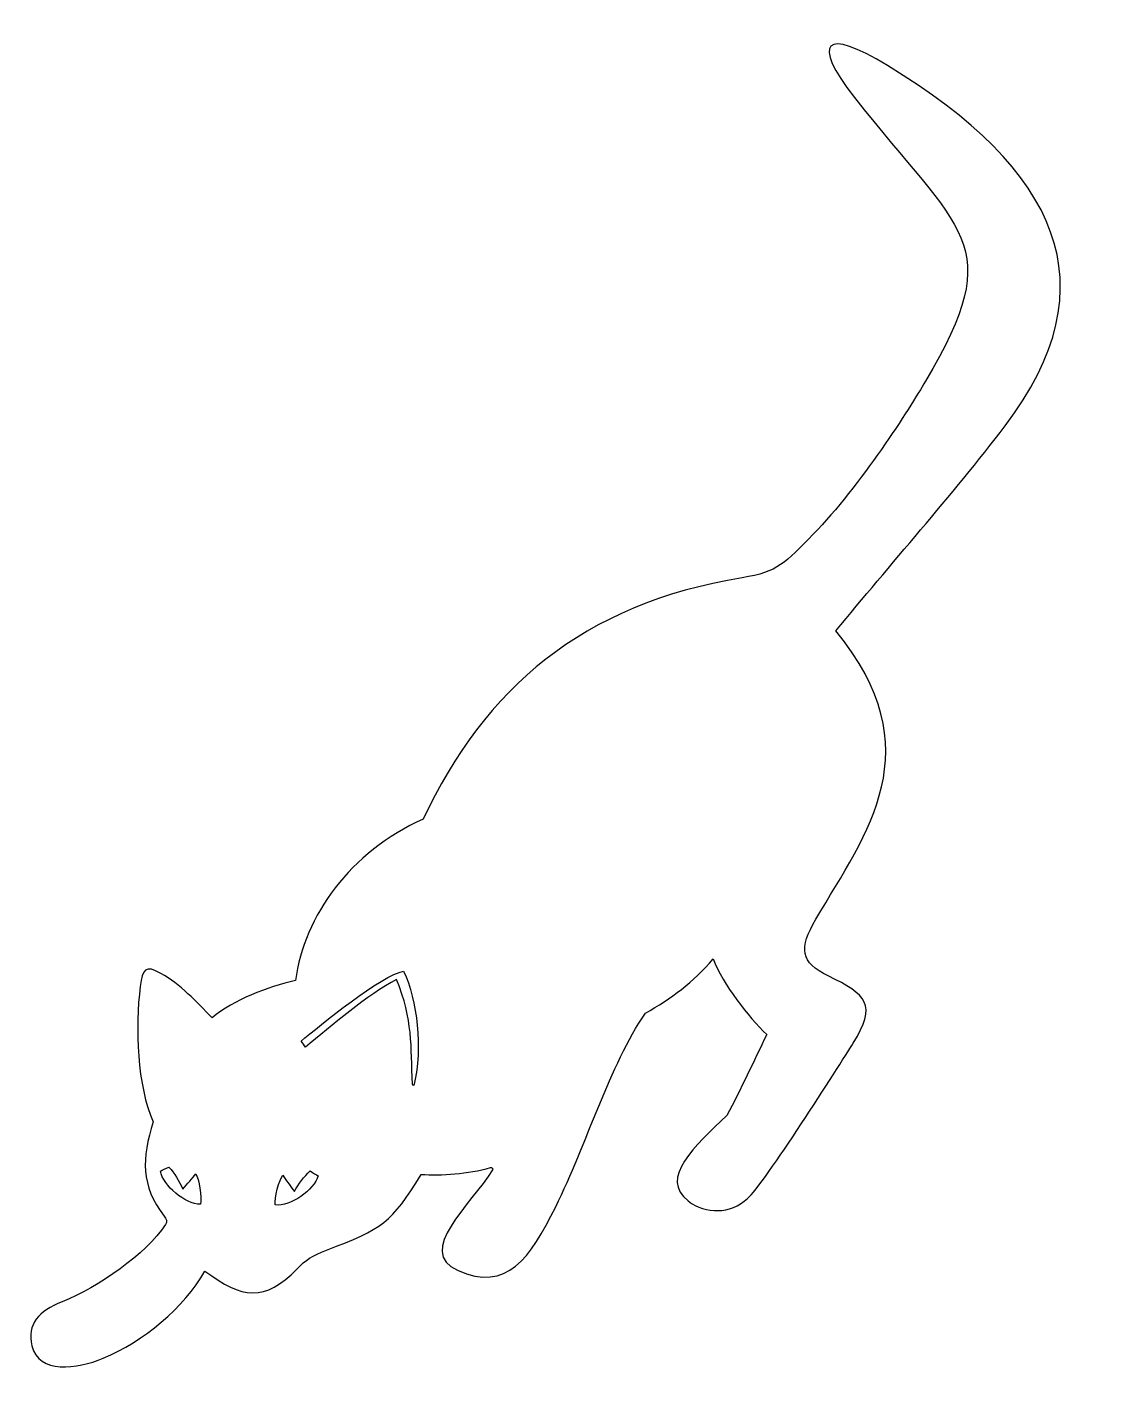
# Model space of a CAD drawing. Header units: centimetres. Extents: x -8.3 to 9.1, y -10.7 to 10.9.
import ezdxf

# ---------------------------------------------------------------- set-up
doc = ezdxf.new("R2010")
doc.units = ezdxf.units.CM
doc.header["$MEASUREMENT"] = 0
doc.layers.add('Camada 1', color=7, linetype='Continuous')

msp = doc.modelspace()

# ---------------------------------------------------------------- linework, layer by layer
at = {"layer": 'Camada 1'}
for points, knots in [([(7.35688, 4.47229), (6.50939, 3.35839), (5.49855, 2.24032), (4.64985, 1.19262), (4.64985, 1.19262), (6.20235, -0.70796), (5.14922, -2.02104), (4.32912, -3.41679), (4.32912, -3.41679), (4.05186, -3.88862), (4.08004, -4.11399), (4.52592, -4.32786), (4.52592, -4.32786), (5.14563, -4.62525), (5.307, -4.79104), (4.92653, -5.4013), (4.92653, -5.4013), (4.70237, -5.76066), (3.49172, -7.66508), (3.23338, -7.89002), (3.23338, -7.89002), (2.95149, -8.13529), (2.57383, -8.14616), (2.28368, -7.92764), (2.28368, -7.92764), (1.80743, -7.56849), (2.39557, -7.04192), (2.90159, -6.56144), (2.90159, -6.56144), (3.13297, -6.13046), (3.32553, -5.70292), (3.54283, -5.26488), (3.54283, -5.26488), (3.23782, -4.97916), (2.84626, -4.4665), (2.68428, -4.05605), (2.68428, -4.05605), (2.369, -4.42385), (2.00803, -4.69711), (1.59795, -4.92142), (1.59795, -4.92142), (1.02251, -5.76547), (0.66196, -7.01539), (0.16214, -8.01919), (0.16214, -8.01919), (-0.25132, -8.84977), (-0.61674, -9.3892), (-1.40885, -9.03688), (-1.40885, -9.03688), (-2.0865, -8.73568), (-1.19557, -7.98921), (-0.84992, -7.42866), (-0.84992, -7.42866), (-0.83785, -7.40895), (-0.8604, -7.3854), (-0.88249, -7.39204), (-0.88249, -7.39204), (-1.24264, -7.49967), (-1.66679, -7.52362), (-1.99355, -7.50369), (-1.99355, -7.50369), (-2.4684, -8.27934), (-2.6054, -8.37515), (-3.50903, -8.71395), (-3.50903, -8.71395), (-3.73678, -8.79928), (-3.83981, -8.87249), (-3.97785, -9.01354), (-3.97785, -9.01354), (-4.50379, -9.55178), (-4.8551, -9.49259), (-5.4551, -9.04915), (-5.4551, -9.04915), (-5.7893, -9.64354), (-6.4394, -10.1727), (-7.08165, -10.44414), (-7.08165, -10.44414), (-7.50197, -10.6216), (-8.11948, -10.69706), (-8.22269, -10.24634), (-8.22269, -10.24634), (-8.30336, -9.89384), (-8.12008, -9.69101), (-7.73879, -9.5389), (-7.73879, -9.5389), (-7.1579, -9.30731), (-6.40098, -8.78097), (-6.08488, -8.30613), (-6.08488, -8.30613), (-6.05189, -8.25721), (-6.07321, -8.21376), (-6.10562, -8.17193), (-6.10562, -8.17193), (-6.48207, -7.68502), (-6.46617, -7.24475), (-6.28207, -6.66288), (-6.28207, -6.66288), (-6.538, -6.09908), (-6.57383, -5.14176), (-6.4885, -4.49592), (-6.4885, -4.49592), (-6.45148, -4.21424), (-6.41084, -4.14582), (-6.15732, -4.28666), (-6.15732, -4.28666), (-5.84445, -4.4597), (-5.59193, -4.7432), (-5.33963, -4.99529), (-5.33963, -4.99529), (-4.98429, -4.70594), (-4.4632, -4.50618), (-4.00121, -4.39934), (-4.00121, -4.39934), (-3.8668, -3.36754), (-3.12838, -2.34342), (-1.95818, -1.81706), (-1.95818, -1.81706), (-0.96943, 0.2759), (0.58386, 1.62236), (3.14841, 2.04247), (3.14841, 2.04247), (3.72666, 2.13746), (3.83249, 2.27589), (4.28562, 2.73907), (4.28562, 2.73907), (5.04135, 3.5121), (5.83851, 4.77126), (6.08317, 5.18612), (6.08317, 5.18612), (7.40712, 7.42815), (6.65099, 7.54485), (4.94536, 9.72714), (4.94536, 9.72714), (4.24736, 10.6199), (4.46085, 10.8553), (5.47654, 10.23779), (5.47654, 10.23779), (8.21583, 8.57206), (9.06993, 6.72218), (7.35688, 4.47229)], [0, 0, 0, 0, 0.02777778, 0.02777778, 0.02777778, 0.02777778, 0.05555556, 0.05555556, 0.05555556, 0.05555556, 0.08333333, 0.08333333, 0.08333333, 0.08333333, 0.11111111, 0.11111111, 0.11111111, 0.11111111, 0.13888889, 0.13888889, 0.13888889, 0.13888889, 0.16666667, 0.16666667, 0.16666667, 0.16666667, 0.19444444, 0.19444444, 0.19444444, 0.19444444, 0.22222222, 0.22222222, 0.22222222, 0.22222222, 0.25, 0.25, 0.25, 0.25, 0.27777778, 0.27777778, 0.27777778, 0.27777778, 0.30555556, 0.30555556, 0.30555556, 0.30555556, 0.33333333, 0.33333333, 0.33333333, 0.33333333, 0.36111111, 0.36111111, 0.36111111, 0.36111111, 0.38888889, 0.38888889, 0.38888889, 0.38888889, 0.41666667, 0.41666667, 0.41666667, 0.41666667, 0.44444444, 0.44444444, 0.44444444, 0.44444444, 0.47222222, 0.47222222, 0.47222222, 0.47222222, 0.5, 0.5, 0.5, 0.5, 0.52777778, 0.52777778, 0.52777778, 0.52777778, 0.55555556, 0.55555556, 0.55555556, 0.55555556, 0.58333333, 0.58333333, 0.58333333, 0.58333333, 0.61111111, 0.61111111, 0.61111111, 0.61111111, 0.63888889, 0.63888889, 0.63888889, 0.63888889, 0.66666667, 0.66666667, 0.66666667, 0.66666667, 0.69444444, 0.69444444, 0.69444444, 0.69444444, 0.72222222, 0.72222222, 0.72222222, 0.72222222, 0.75, 0.75, 0.75, 0.75, 0.77777778, 0.77777778, 0.77777778, 0.77777778, 0.80555556, 0.80555556, 0.80555556, 0.80555556, 0.83333333, 0.83333333, 0.83333333, 0.83333333, 0.86111111, 0.86111111, 0.86111111, 0.86111111, 0.88888889, 0.88888889, 0.88888889, 0.88888889, 0.91666667, 0.91666667, 0.91666667, 0.91666667, 0.94444444, 0.94444444, 0.94444444, 0.94444444, 1, 1, 1, 1]), ([(-2.27202, -4.25158), (-2.61569, -4.30508), (-3.62653, -5.13225), (-3.91506, -5.37026), (-3.91506, -5.37026), (-3.88267, -5.41111), (-3.86537, -5.43225), (-3.84584, -5.46847), (-3.84584, -5.46847), (-3.43238, -5.13324), (-2.84908, -4.62458), (-2.38568, -4.38196), (-2.38568, -4.38196), (-2.1203, -5.04112), (-2.15973, -5.43868), (-2.13075, -6.06003), (-2.13075, -6.06003), (-2.12953, -6.0894), (-2.11043, -6.09022), (-2.10339, -6.06003), (-2.10339, -6.06003), (-1.96619, -5.48779), (-2.0527, -4.71859), (-2.27202, -4.25158)], [0, 0, 0, 0, 0.14285714, 0.14285714, 0.14285714, 0.14285714, 0.28571429, 0.28571429, 0.28571429, 0.28571429, 0.42857143, 0.42857143, 0.42857143, 0.42857143, 0.57142857, 0.57142857, 0.57142857, 0.57142857, 0.71428571, 0.71428571, 0.71428571, 0.71428571, 1, 1, 1, 1]), ([(-5.59876, -7.49341), (-5.65027, -7.55961), (-5.7392, -7.65438), (-5.80902, -7.73849), (-5.80902, -7.73849), (-5.86516, -7.60551), (-5.9388, -7.48277), (-6.02974, -7.38477), (-6.02974, -7.38477), (-6.08366, -7.41054), (-6.13033, -7.43549), (-6.16494, -7.45036), (-6.16494, -7.45036), (-6.12308, -7.68335), (-5.77137, -7.98114), (-5.5251, -7.98032), (-5.5251, -7.98032), (-5.49493, -7.87348), (-5.55409, -7.56665), (-5.59876, -7.49341)], [0, 0, 0, 0, 0.16666667, 0.16666667, 0.16666667, 0.16666667, 0.33333333, 0.33333333, 0.33333333, 0.33333333, 0.5, 0.5, 0.5, 0.5, 0.66666667, 0.66666667, 0.66666667, 0.66666667, 1, 1, 1, 1]), ([(-3.64023, -7.52601), (-3.67322, -7.50831), (-3.71709, -7.47873), (-3.76839, -7.44793), (-3.76839, -7.44793), (-3.86859, -7.53667), (-3.9537, -7.65155), (-4.0221, -7.77892), (-4.0221, -7.77892), (-4.08407, -7.68859), (-4.16294, -7.58538), (-4.20781, -7.51434), (-4.20781, -7.51434), (-4.25954, -7.58316), (-4.34804, -7.88296), (-4.32812, -7.99202), (-4.32812, -7.99202), (-4.08328, -8.01694), (-3.70421, -7.75416), (-3.64023, -7.52601)], [0, 0, 0, 0, 0.16666667, 0.16666667, 0.16666667, 0.16666667, 0.33333333, 0.33333333, 0.33333333, 0.33333333, 0.5, 0.5, 0.5, 0.5, 0.66666667, 0.66666667, 0.66666667, 0.66666667, 1, 1, 1, 1])]:
    msp.add_open_spline(points, degree=3, knots=knots, dxfattribs=at)

doc.saveas('drawing.dxf')
